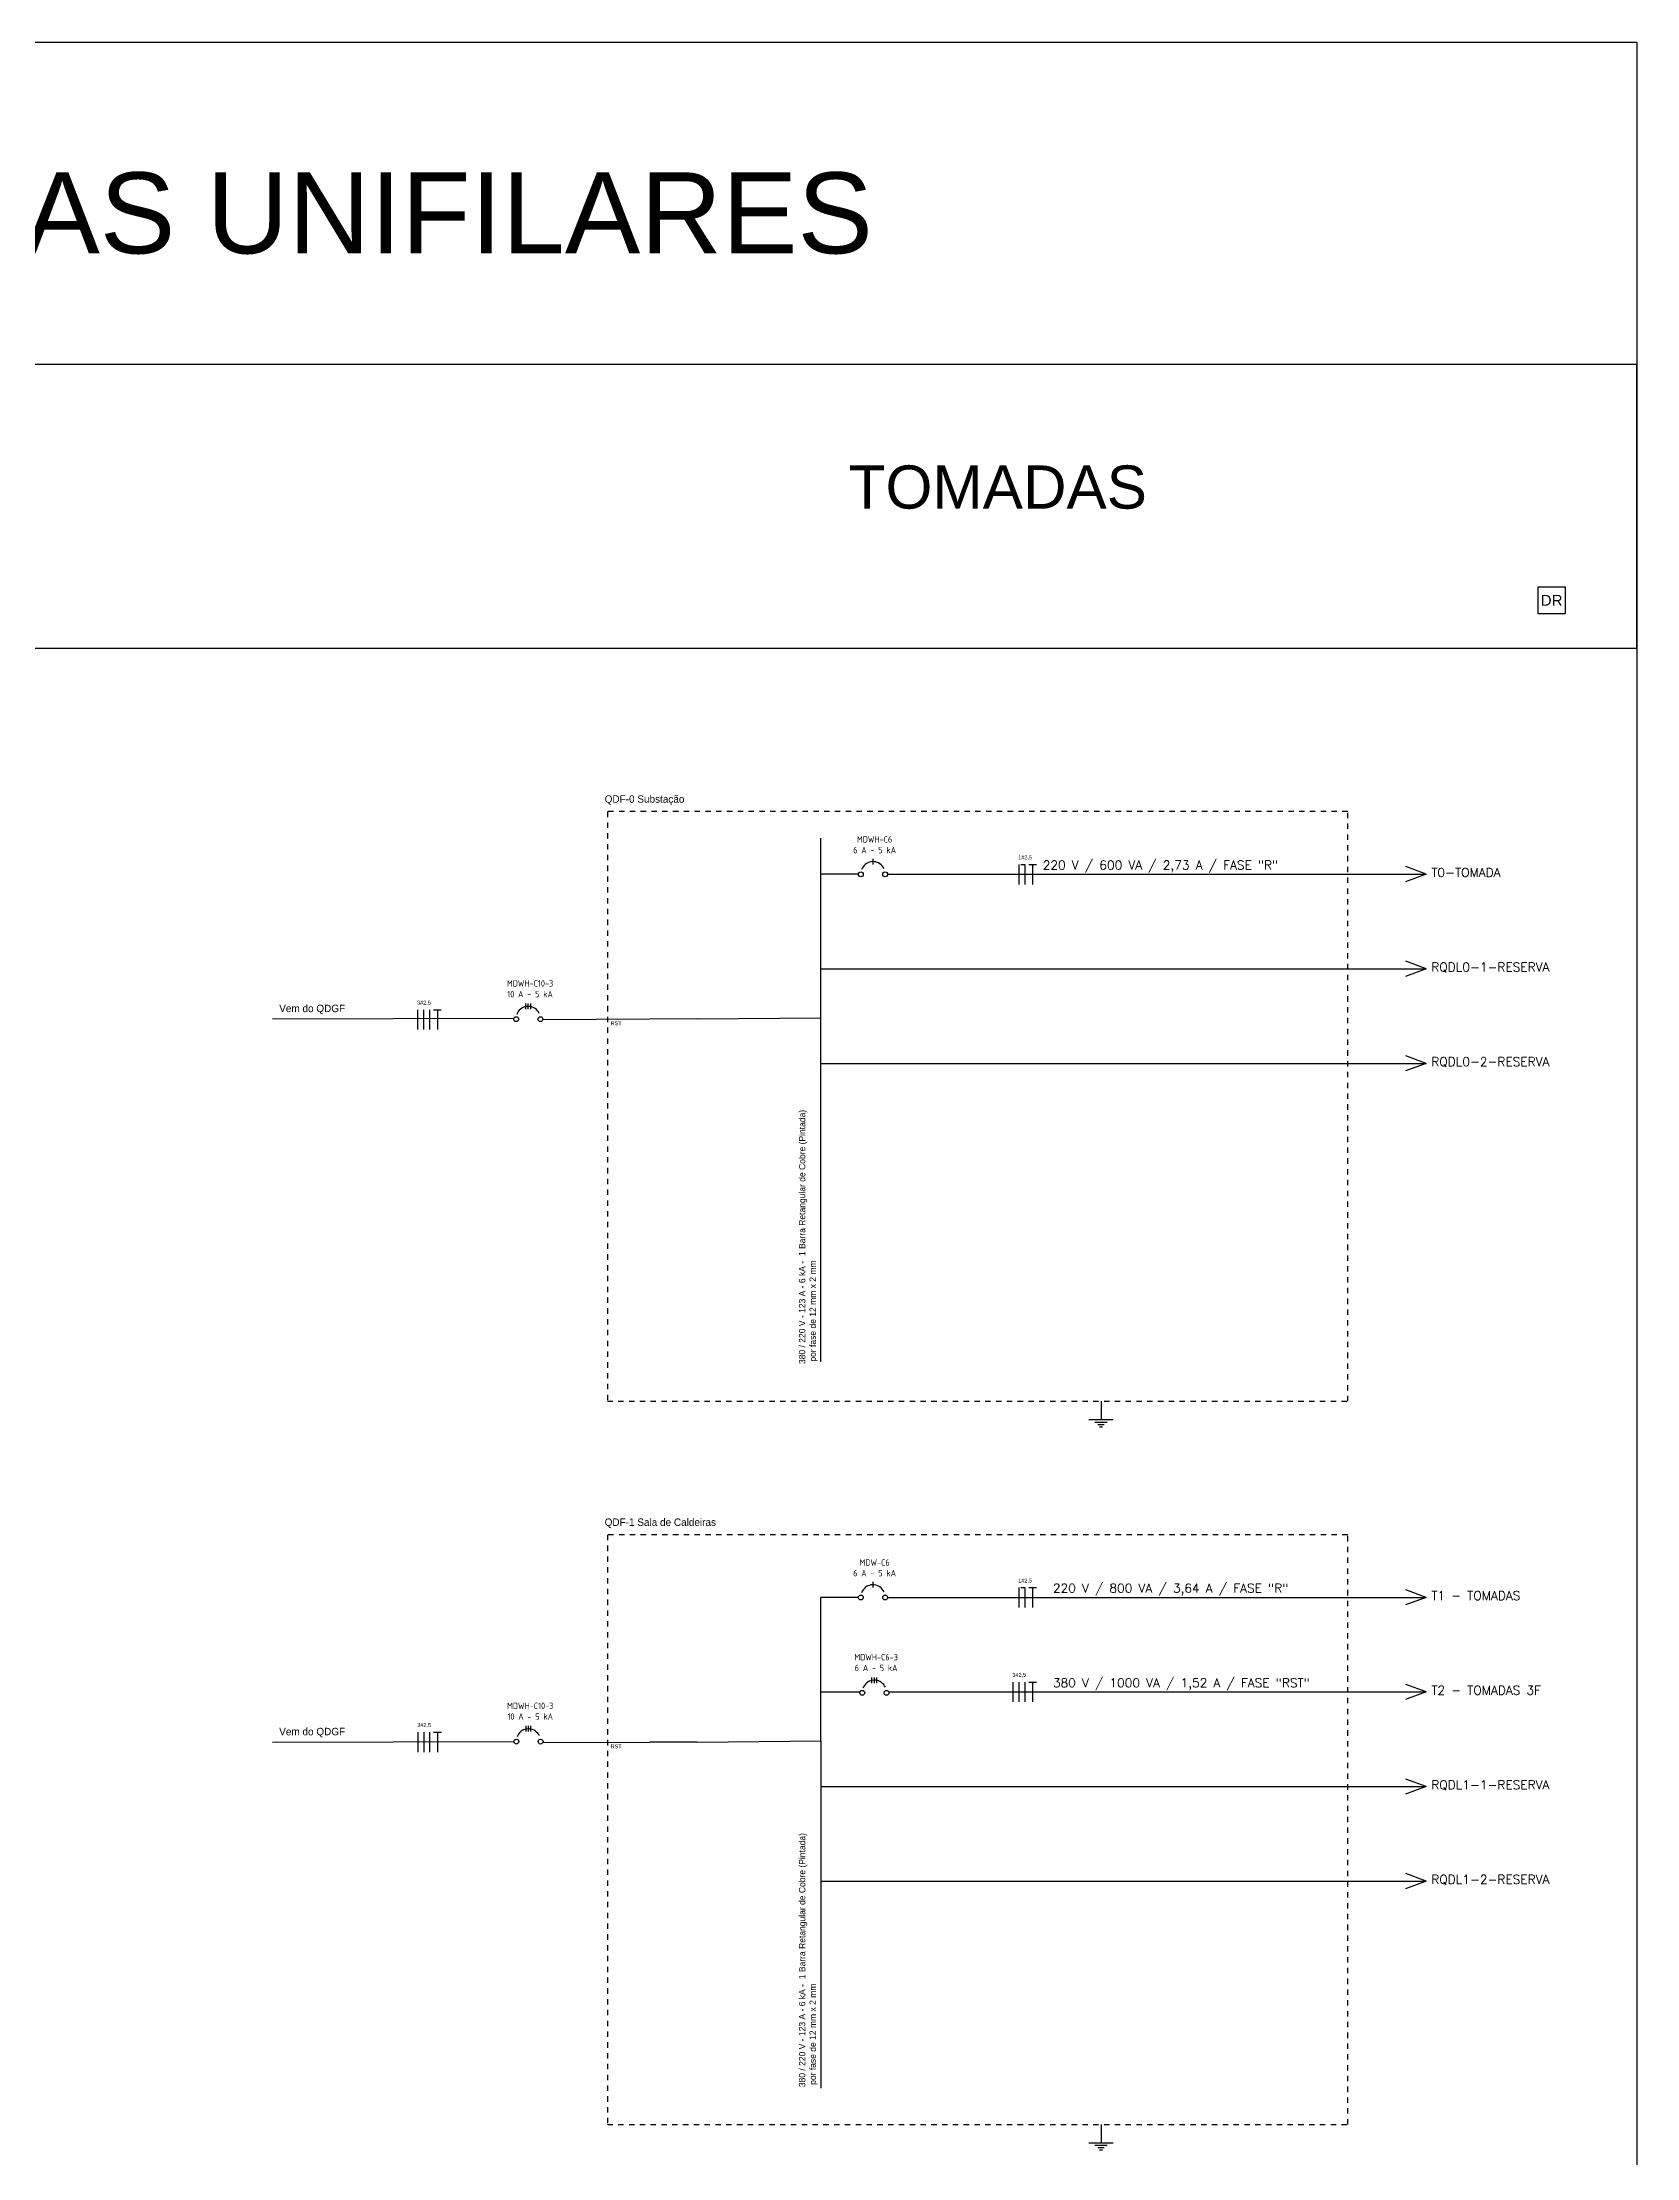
# Model space of a CAD drawing. Extents: x 196 to 487, y -28 to 149.
# Drawn here: x 391.68 to 421.22, y 108.23 to 147.41 of the extents above; entities that cross this region are included whole.
import ezdxf

# ---------------------------------------------------------------- set-up
doc = ezdxf.new("R2010")
doc.units = 0
doc.header["$MEASUREMENT"] = 0
doc.linetypes.add('DASHED2', pattern=[0.375, 0.25, -0.125])
doc.linetypes.add('NULL', pattern=[0])
for name, color, linetype in [('DIAGRAMAS', 254, 'CONTINUOUS'), ('UNIFILAR DESENHO', 50, 'CONTINUOUS'), ('UNIFILAR TEXTO', 7, 'CONTINUOUS'), ('UNIFILAR-TEXTO', 7, 'CONTINUOUS')]:
    doc.layers.add(name, color=color, linetype=linetype)
doc.styles.add('ARIAL', font='arial.ttf')
doc.styles.add('ROMANS', font='romans')

msp = doc.modelspace()

# ---------------------------------------------------------------- linework, layer by layer
at = {"layer": 'DIAGRAMAS'}
for p, q in [((421.222, 141.445), (360.94, 141.445)), ((421.222, 136.193), (421.222, 141.445)), ((360.94, 136.193), (421.222, 136.193))]:
    msp.add_line(p, q, dxfattribs=at)
msp.add_lwpolyline([(360.94, 147.413), (421.222, 147.413), (421.222, -27.952), (360.94, -27.952)], close=True, dxfattribs=at)
at = {"layer": 'UNIFILAR DESENHO', "linetype": 'DASHED2', "ltscale": 0.05}
for p, q in [((415.868, 133.162), (402.153, 133.162)), ((402.153, 133.162), (402.153, 122.241)), ((415.873, 122.241), (415.868, 133.162)), ((402.153, 122.241), (415.873, 122.241)), ((415.868, 119.766), (402.153, 119.766)), ((402.153, 119.766), (402.153, 108.845)), ((415.873, 108.845), (415.868, 119.766)), ((402.153, 108.845), (415.873, 108.845))]:
    msp.add_line(p, q, dxfattribs=at)
at = {"layer": 'UNIFILAR DESENHO'}
for p, q in [((406.109, 122.968), (406.109, 132.67)), ((407.074, 132.184), (407.074, 132.289)), ((409.774, 132.183), (409.774, 131.815)), ((409.811, 132.183), (409.885, 132.183)), ((409.885, 132.183), (409.885, 131.815)), ((409.958, 132.183), (410.105, 132.183)), ((410.031, 132.183), (410.031, 131.815)), ((417.323, 132.003), (416.944, 132.144)), ((406.804, 132.003), (406.109, 132.003)), ((407.344, 132.003), (417.323, 132.003)), ((417.323, 132.003), (416.938, 131.863)), ((406.109, 130.251), (417.323, 130.251)), ((417.323, 130.251), (416.938, 130.11)), ((417.323, 130.251), (416.944, 130.391)), ((395.948, 129.322), (400.421, 129.335)), ((398.635, 129.493), (398.635, 129.125)), ((398.746, 129.493), (398.746, 129.125)), ((398.856, 129.493), (398.856, 129.125)), ((398.929, 129.493), (399.076, 129.493)), ((399.003, 129.493), (399.003, 129.125)), ((400.642, 129.503), (400.642, 129.608)), ((400.687, 129.503), (400.687, 129.608)), ((400.732, 129.503), (400.732, 129.608)), ((400.957, 129.314), (402.932, 129.322)), ((403.816, 129.322), (402.935, 129.321)), ((403.816, 129.322), (406.109, 129.343)), ((417.323, 128.498), (416.944, 128.639)), ((406.109, 128.498), (417.323, 128.498)), ((417.323, 128.498), (416.938, 128.358)), ((411.073, 121.901), (411.523, 121.901)), ((411.298, 122.241), (411.298, 121.901)), ((411.185, 121.856), (411.41, 121.856)), ((411.241, 121.811), (411.354, 121.811)), ((411.269, 121.766), (411.326, 121.766)), ((407.074, 118.788), (407.074, 118.893)), ((409.774, 118.788), (409.774, 118.42)), ((409.811, 118.788), (409.885, 118.788)), ((409.885, 118.788), (409.885, 118.42)), ((409.958, 118.788), (410.105, 118.788)), ((410.031, 118.788), (410.031, 118.42)), ((417.323, 118.608), (416.944, 118.748)), ((406.804, 118.608), (406.109, 118.608)), ((407.344, 118.608), (417.323, 118.608)), ((417.323, 118.608), (416.938, 118.467)), ((406.109, 116.855), (406.832, 116.855)), ((407.054, 117.021), (407.054, 117.126)), ((407.099, 117.021), (407.099, 117.126)), ((407.144, 117.021), (407.144, 117.126)), ((407.365, 116.855), (417.323, 116.855)), ((409.664, 117.039), (409.664, 116.671)), ((409.774, 117.039), (409.774, 116.671)), ((409.885, 117.039), (409.885, 116.671)), ((409.958, 117.039), (410.105, 117.039)), ((410.031, 117.039), (410.031, 116.671)), ((417.323, 116.855), (416.938, 116.715)), ((417.323, 116.855), (416.944, 116.996)), ((398.639, 116.11), (398.639, 115.742)), ((398.749, 116.11), (398.749, 115.742)), ((398.859, 116.11), (398.859, 115.742)), ((398.933, 116.11), (399.08, 116.11)), ((399.006, 116.11), (399.006, 115.742)), ((400.645, 116.12), (400.645, 116.225)), ((400.69, 116.12), (400.69, 116.225)), ((400.735, 116.12), (400.735, 116.225)), ((395.948, 115.926), (400.421, 115.94)), ((400.957, 115.918), (402.932, 115.926)), ((403.816, 115.926), (402.935, 115.925)), ((403.816, 115.926), (406.109, 115.948)), ((417.323, 115.103), (416.944, 115.243)), ((406.109, 115.103), (417.323, 115.103)), ((417.323, 115.103), (416.938, 114.962)), ((406.109, 113.35), (417.323, 113.35)), ((417.323, 113.35), (416.938, 113.21)), ((417.323, 113.35), (416.944, 113.491)), ((411.298, 108.845), (411.298, 108.506)), ((411.073, 108.506), (411.523, 108.506)), ((411.185, 108.461), (411.41, 108.461)), ((411.241, 108.416), (411.354, 108.416)), ((411.269, 108.371), (411.326, 108.371))]:
    msp.add_line(p, q, dxfattribs=at)
at = {"layer": 'UNIFILAR DESENHO', "linetype": 'Continuous'}
for q in [(406.109, 118.608), (406.109, 109.516)]:
    msp.add_line((406.109, 115.948), q, dxfattribs=at)
at = {"layer": 'UNIFILAR DESENHO'}
for points in [[(419.396, 137.327), (419.896, 137.327), (419.896, 136.827), (419.396, 136.827), (419.396, 137.327)], [(407.278, 132.106), (407.264, 132.132), (407.246, 132.156), (407.226, 132.177), (407.203, 132.196), (407.178, 132.211), (407.151, 132.223), (407.123, 132.231), (407.094, 132.235), (407.064, 132.236), (407.035, 132.233), (407.006, 132.226), (406.979, 132.215), (406.953, 132.201), (406.93, 132.184), (406.908, 132.163), (406.89, 132.14), (406.875, 132.115), (406.863, 132.088)], [(400.891, 129.425), (400.876, 129.451), (400.859, 129.475), (400.839, 129.496), (400.816, 129.514), (400.791, 129.53), (400.764, 129.542), (400.735, 129.55), (400.706, 129.554), (400.677, 129.555), (400.648, 129.552), (400.619, 129.545), (400.592, 129.534), (400.566, 129.52), (400.542, 129.502), (400.521, 129.482), (400.502, 129.459), (400.487, 129.434), (400.475, 129.407)], [(407.278, 118.711), (407.264, 118.737), (407.246, 118.76), (407.226, 118.782), (407.203, 118.8), (407.178, 118.815), (407.151, 118.827), (407.123, 118.835), (407.094, 118.84), (407.064, 118.841), (407.035, 118.837), (407.006, 118.83), (406.979, 118.82), (406.953, 118.806), (406.93, 118.788), (406.908, 118.768), (406.89, 118.745), (406.875, 118.72), (406.863, 118.693)], [(407.302, 116.944), (407.288, 116.969), (407.271, 116.993), (407.251, 117.014), (407.228, 117.033), (407.202, 117.048), (407.175, 117.06), (407.147, 117.068), (407.118, 117.073), (407.089, 117.073), (407.059, 117.07), (407.031, 117.063), (407.003, 117.053), (406.978, 117.038), (406.954, 117.021), (406.933, 117.001), (406.914, 116.978), (406.899, 116.952), (406.887, 116.926)], [(400.894, 116.042), (400.88, 116.068), (400.863, 116.092), (400.842, 116.113), (400.819, 116.131), (400.794, 116.147), (400.767, 116.159), (400.739, 116.167), (400.71, 116.171), (400.68, 116.172), (400.651, 116.169), (400.623, 116.162), (400.595, 116.151), (400.569, 116.137), (400.546, 116.12), (400.524, 116.099), (400.506, 116.076), (400.491, 116.051), (400.479, 116.024)]]:
    msp.add_lwpolyline(points, dxfattribs=at)
for centre in [(406.849, 132), (407.299, 132), (400.462, 129.319), (400.912, 129.319), (406.849, 118.605), (407.299, 118.605), (406.874, 116.838), (407.324, 116.838), (400.465, 115.936), (400.915, 115.936)]:
    msp.add_circle(centre, 0.045, dxfattribs=at)

# ---------------------------------------------------------------- texts
at = {"layer": 'DIAGRAMAS', "linetype": 'Continuous', "attachment_point": 1, "style": 'ARIAL'}
for s, width, insert, char_height in [('DIAGRAMAS UNIFILARES', 25.91871, (381.574, 145.003), 1.5), ('{\\H4x;TOMADAS^I}^I', 15.9575, (406.623, 139.575), 0.2)]:
    msp.add_mtext_dynamic_manual_height_columns(s, width=width, gutter_width=0.4, heights=[0], dxfattribs=dict(at, insert=insert, char_height=char_height))
at = {"layer": 'UNIFILAR DESENHO', "linetype": 'NULL', "insert": (419.444, 136.977), "char_height": 0.2, "width": 0.80732, "attachment_point": 7, "line_spacing_factor": 0.6, "style": 'ARIAL'}
msp.add_mtext('DR', dxfattribs=at)
at = {"layer": 'UNIFILAR TEXTO', "attachment_point": 1}
for s, insert, char_height, width in [('QDF-0 Substação', (402.102, 133.465), 0.13807, 2.67018), ('\\A1;\\pxqc;1#2,5', (409.604, 132.352), 0.07364, 0.57532), ('\\A1;3#2,5', (398.627, 129.662), 0.0736, 0.57532), ('QDF-1 Sala de Caldeiras', (402.102, 120.069), 0.13807, 2.92572), ('\\A1;\\pxqc;1#2,5', (409.604, 118.956), 0.07364, 0.57532), ('\\A1;3#2,5', (409.656, 117.209), 0.0736, 0.57532), ('\\A1;3#2,5', (398.631, 116.279), 0.0736, 0.57532)]:
    msp.add_mtext(s, dxfattribs=dict(at, insert=insert, char_height=char_height, width=width))
at = {"layer": 'UNIFILAR TEXTO', "char_height": 0.1189, "width": 2.25774, "attachment_point": 8, "line_spacing_factor": 0.6, "style": 'ARIAL'}
for s, insert in [('\\pxsm1;{\\Fisocp|c0;MDWH-C6\\P\\Fisocp2|c0;6 A - 5 kA}', (407.103, 132.391)), ('\\pxsm1;{\\Fisocp|c0;MDWH-C10-3\\P\\Fisocp2|c0;10 A - 5 kA}', (400.72, 129.723)), ('\\pxsm1;{\\Fisocp|c0;MDW-C6\\P\\Fisocp2|c0;6 A - 5 kA}', (407.103, 118.996)), ('\\pxsm1;{\\Fisocp|c0;MDWH-C6-3\\P\\Fisocp2|c0;6 A - 5 kA}', (407.131, 117.241)), ('\\pxsm1;{\\Fisocp|c0;MDWH-C10-3\\P\\Fisocp2|c0;10 A - 5 kA}', (400.723, 116.34))]:
    msp.add_mtext(s, dxfattribs=dict(at, insert=insert))
at = {"layer": 'UNIFILAR TEXTO', "attachment_point": 1}
for s, insert, char_height in [('Vem do QDGF', (396.073, 129.586), 0.13807), ('RST', (402.213, 129.28), 0.0736), ('RST', (402.213, 129.28), 0.0736), ('Vem do QDGF', (396.073, 116.191), 0.13807), ('RST', (402.213, 115.885), 0.0736), ('RST', (402.213, 115.885), 0.0736)]:
    msp.add_mtext(s, dxfattribs=dict(at, insert=insert, char_height=char_height))
at = {"layer": 'UNIFILAR TEXTO', "char_height": 0.117899, "attachment_point": 1, "rotation": 90}
for insert in [(405.701, 122.93), (405.701, 109.534)]:
    msp.add_mtext('\\A1;380 / 220 V - 123 A - 6 kA - {\\A0;\\fArial|b0|i0|c0|p34; \\Ftxt|c0;1 Barra Retangular de Cobre (Pintada)\\P por fase de 12 mm x 2 mm}', dxfattribs=dict(at, insert=insert))
at = {"layer": 'UNIFILAR-TEXTO', "attachment_point": 1, "style": 'ROMANS'}
for s, insert, char_height, width in [('220 V / 600 VA / 2,73 A / FASE "R"', (410.218, 132.255), 0.16522, 5.99331), ('T0-TOMADA', (417.417, 132.118), 0.1652, 1.74808), ('RQDL0-1-RESERVA', (417.417, 130.366), 0.16522, 1.74808), ('RQDL0-2-RESERVA', (417.417, 128.613), 0.16522, 1.74808), ('220 V / 800 VA / 3,64 A / FASE "R"', (410.406, 118.86), 0.16522, 5.39319), ('T1 - TOMADAS', (417.417, 118.723), 0.16522, 2.06083), ('380 V / 1000 VA / 1,52 A / FASE "RST"', (410.406, 117.107), 0.16522, 5.74932), ('T2 - TOMADAS 3F', (417.417, 116.97), 0.16522, 2.46896), ('RQDL1-1-RESERVA', (417.417, 115.218), 0.16522, 1.74808), ('RQDL1-2-RESERVA', (417.417, 113.465), 0.16522, 1.74808)]:
    msp.add_mtext(s, dxfattribs=dict(at, insert=insert, char_height=char_height, width=width))

doc.saveas('drawing.dxf')
